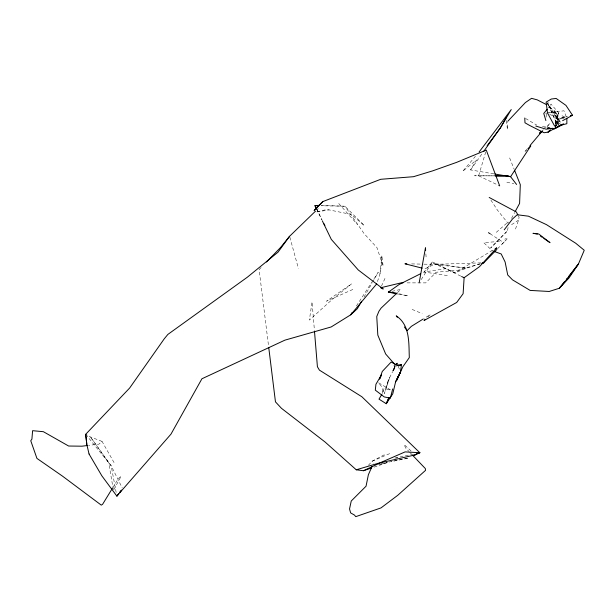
<?xml version="1.0" encoding="UTF-8"?>
<svg xmlns="http://www.w3.org/2000/svg" width="615" height="615" viewBox="0 0 615 615"><rect width="100%" height="100%" fill="white"/><g stroke="black" fill="none" stroke-linecap="round" stroke-linejoin="round"><path stroke-width="0.46" stroke-dasharray="3.08 2.31" d="M321.091 205.402L344.915 206.217L364.226 233.754L376.918 247.561L383.176 266.272L381.861 255.978L381.323 265.918L379.993 273.86L377.01 282.946M555.399 123.922L555.845 116.543L547.581 113.86M546.128 117.127L546.435 112.845L545.874 113.46M379.993 273.86L381.861 255.978M555.499 123.976L556.46 115.881L553.615 110.446L548.388 106.249M555.86 124.007L556.529 118.726L558.689 112.914L551.055 104.096L548.326 107.71M507.529 230.548L508.336 226.051M515.508 229.011L518.56 220.093L519.083 217.233L518.291 215.719M556.306 123.846L558.689 112.914L556.529 118.726L564.524 117.765M485.719 151.936L478.624 175.805L474.572 175.79L494.614 175.867M382.33 393.477L384.014 388.511L382.845 392.777L382.261 387.335L378.325 382.653L391.155 390.271L385.49 388.849L389.687 377.518L392.616 371.614M557.159 123.776L558.036 121.324L557.774 119.01L558.451 125.96M557.375 123.899C559.15 119.279 556.906 113.437 553.777 109.77L557.713 115.589L555.637 112.245L547.358 112.783M381.454 286.136L385.536 277.234M511.511 218.371L514.655 212.559M113.898 489.548L121.232 476.087L118.372 478.593L112.952 487.418M363.988 297.107L372.067 283.038M372.536 282.208L378.24 272.276L372.521 281.109M493.845 173.868L470.575 169.924L476.394 160L462.572 171.416L475.418 156.341M421.214 279.617L432.376 261.929L454.939 272.852L466.408 268.194L480.138 263.927M356.4 306.001L371.998 281.908M470.575 169.924L482.737 152.766M556.944 123.7L558.043 122.324L556.706 123.63M432.376 261.929L424.043 272.007L422.328 272.868M527.555 148.476L524.51 152.074L526.394 150.214M394.599 366.671L394.015 365.233L394.453 366.394L394.961 365.81M546.804 127.22L550.164 123.469L544.582 127.835M368.4 465.301L372.113 461.235L384.529 454.662M497.504 248.791L507.813 238.166L504.731 239.166M548.334 102.167L547.142 103.428L560.157 122.031L561.803 121.132M261.114 267.517L259.107 269.585L268.517 345.715M502.148 244.04L505.984 240.127M316.894 209.8L318.255 208.485M397.436 292.617L400.842 289.381L391.924 291.356M427.863 316.948L430.4 314.557L424.035 318.501M542.099 130.88L543.376 129.734M114.059 462.58L102.036 441.401L98.9 444.138L88.529 445.391M496.274 232.355L508.313 221.854L507.975 223.23L497.42 210.099L490.732 199.837M511.565 224.69L518.56 220.093M492.607 250.282L454.939 272.852L433.498 263.381L466.408 268.194L434.39 264.358L423.943 264.158M557.851 124.345L560.265 123.031M566.2 116.65L563.955 110.777L555.883 111.938L554.115 114.92L557.421 119.656L559.389 118.626L567.261 116.604M352.841 289.45L326.527 301.204L351.557 283.846L331.677 299.951L309.368 320.092L312.059 301.911L314.426 330.516M389.664 453.624L372.113 461.235L373.451 463.272M374.074 467.123L389.126 462.011M480.13 263.85L458.09 270.216L436.066 272.261L425.795 282.885L405.846 282.869M378.548 464.779L389.249 461.98L408.714 458.037L391.109 461.596M557.421 119.656L564.493 117.849M380.993 463.918L387.296 462.442M316.925 211.798L326.058 209.669L329.033 209.884L351.365 214.458L364.38 225.651L344.915 206.217L321.514 205.764M556.529 118.726L567.176 116.412M394.822 458.06L411.504 454.508M394.453 366.394L397.79 365.74M316.963 211.952L329.033 209.884M395.76 458.121L397.621 457.814M545.582 113.268L548.326 112.983M549.241 112.891L555.637 112.245L558.036 121.324L558.366 124.999M480.953 262.882L434.39 264.358L424.857 268.824L423.051 268.371M494.721 175.867L478.624 175.805L499.688 185.884M411.596 263.912L422.997 264.135M542.43 126.659L546.22 126.998M447.343 275.574L424.043 272.007L445.568 268.709L460.75 276.089M398.282 294.039L408.222 295.93L398.213 293.516M506.837 182.178L513.925 183.839M102.036 441.401L90.443 436.942L85.693 434.29M412.127 309.422L422.144 313.596M562.048 115.735L565.377 117.626M525.579 118.48L536.787 125.129M489.978 233.669L501.632 241.295L483.698 242.633L492.277 250.759M411.081 450.995L404.116 444.514L405.685 448.043L408.96 451.464M409.613 452.148L411.581 454.201M338.742 203.519L357.484 224.521M85.708 434.305L111.192 465.847L122.224 487.887M560.157 122.031L547.142 103.428L547.658 103.12L552.401 110.339M316.617 208.946L321.983 219.709M316.594 209.015L321.906 219.986M398.22 366.332L399.558 369.523M509.635 157.917L514.263 169.517M289.85 237.19L298.406 268.463M116.166 492.43L111.192 465.847L90.443 436.942L108.724 462.788L113.283 489.471M506.414 120.532L507.429 129.627L507.144 121.954M425.872 253.857L426.11 257.347M388.004 381.115L384.444 393.592L389.687 377.518L388.004 381.115M506.606 231.717L490.678 247.96L506.606 231.717M549.18 106.295L547.658 103.12L556.767 123.823L549.18 106.295"/><path stroke-width="0.92" d="M495.067 248.814L496.705 247.83L479.523 266.656L464.117 277.726L463.118 293.709L456.684 302.465L424.05 320.53L425.319 319.339M381.861 394.292L379.001 399.143L386.282 403.724L392.747 393.861L395.622 381.792L400.557 371.914L401.387 364.741L396.783 365.049M555.752 124.883L555.314 128.397L554.215 128.796L547.527 128.043L549.356 127.751M419.176 282.831L425.465 247.753L425.642 250.367M556.106 124.76L555.314 128.397L563.478 123.946L554.215 128.796L562.61 124.384M392.685 388.949L390.333 398.143L384.275 396.944L375.311 390.148L375.926 384.29L381.461 374.85L380.062 378.317M400.488 370.238L400.557 371.914L396.836 380.055L397.851 376.526M379.54 379.209L382.269 371.46L391.109 362.081L398.658 365.864L401.387 364.741M388.988 397.505L386.282 403.724L388.918 397.636M372.006 466.539L368.385 474.703L366.048 486.204L351.242 501.01L349.535 508.959L350.635 512.887L354.532 515.109L355.731 516.662L381.016 507.898L397.713 495.329L425.526 470.367L425.342 468.569L412.235 454.885M396.836 380.055L402.825 366.824L409.321 357.569C408.706 342.932 410.205 325.227 396.245 315.849L397.328 317.332M393.208 370.691L394.707 367.401L393.031 370.776M395.622 381.792L400.557 371.914M515.101 211.729L519.59 203.419L520.313 184.677L514.617 170.409M506.107 117.803L500.426 127.812L483.844 151.205M361.612 301.25L357.338 308.699L350.681 314.834L331.185 326.957L284.922 340.141L201.92 378.771L170.97 434.144L116.858 496.09L101.859 475.841L89.052 454.001M112.46 488.218L102.613 504.269L101.29 505.138L62.584 476.202L36.931 458.398L30.75 440.732L31.903 439.156L32.61 430.685L43.388 431.699L68.634 446.029L81.926 446.19L87.584 445.506M352.241 312.428L350.681 314.834L376.718 283.853M315.541 211.114L289.596 236.275L278.042 252.15L247.376 277.18L167.872 334.422L164.243 338.827L129.657 388.019L85.685 434.305L86.807 444.276L85.693 434.29M487.126 145.77L500.426 127.812L511.25 109.562L479.093 152.028M547.235 109.163L543.76 113.452L545.882 120.555M504.223 229.818L512.449 219.04L517.192 214.758L528.446 216.188L546.497 224.66L575.709 243.232L584.25 250.267L578.431 264.004L568.975 278.003L559.358 288.25L549.233 291.472L530.153 290.418L512.487 279.84L507.721 274.951L505.123 262.013L501.194 253.964L494.06 251.404M564.562 281.639L559.358 288.25L566.592 279.694L578.431 264.004L568.606 276.496M566.292 279.433L567.453 277.965M396.068 364.664L397.213 363.234L395.522 365.164M289.596 236.275L280.486 247.576L266.456 262.021M529.984 145.594L542.153 131.179M507.798 121.263L525.402 102.551L531.545 98.339L537.241 99.861L546.151 104.442M322.806 201.597L314.196 210.407L322.806 201.597L380.716 179.296L413.495 176.697L432.599 170.885L456.591 162.375L486.265 150.098L499.688 185.884M481.976 263.358L483.805 262.797L496.905 249.398M528.277 148.353L530.791 145.87L510.596 176.705L505.945 175.921M549.349 130.818L548.011 132.125L544.06 132.74L529.284 125.268L524.972 122.785L524.779 118.003M396.068 293.909L381.062 308.146L378.925 311.252L376.757 316.541L377.818 335.114L385.651 353.986L394.599 364.203M541.461 131.449L539.547 133.163L541.723 131.379M550.656 129.811L548.011 132.125L555.699 127.851M423.235 318.993L411.304 326.388L407.092 330.662L404.378 326.957M562.625 120.678L572.504 115.259L565.954 105.38L556.137 98.446L551.309 99.023L546.12 102.098L547.496 112.968L554.638 126.09L557.052 124.784M420.614 273.729L399.173 284.476L388.349 292.148L397.382 293.87M268.755 347.613L275.459 401.856L281.478 408.322L325.051 441.993L356.254 469.791L363.45 470.729L380.27 462.864L415.263 454.885L419.853 452.748M561.68 124.591L559.066 125.691L566.861 123.7L566.846 118.334M363.45 470.729L371.414 468.023M416.247 453.816L419.845 452.732L361.858 396.752L319.408 370.122L317.417 366.755L314.503 331.47M356.254 469.791L380.508 462.618L405.116 451.887L419.837 452.732M481.968 263.32L483.805 262.797M570.758 115.705L572.504 115.259L570.728 115.643M390.133 291.756L388.349 292.148L396.391 293.078M412.481 455.346L415.263 454.885M552.847 128.258L546.189 129.204L535.796 126.06M319.185 205.333L314.965 205.641L316.187 208.17M403.002 282.862L401.103 282.862L380.716 287.751L383.23 289.012L358.253 269.962L331.3 239.389L322.314 220.823M495.667 175.875L507.975 175.921L510.596 176.705L516.577 184.462M495.567 175.867L507.975 175.921M318.708 205.71L314.965 205.641L316.202 208.124M406.846 263.82L404.947 263.781L422.144 268.14M537.387 234.023L532.982 233.323L538.74 234L550.025 242.656L543.706 238.343M494.775 174.022L504.077 175.598M461.588 276.496L464.117 277.726M489.186 197.469L516.323 211.944L517.899 214.966M488.425 232.655L489.978 233.669M540.547 236.183L542.123 237.259M324.051 223.845L324.881 225.497M89.044 453.993L86.784 444.299M118.587 493.883L116.85 496.097L118.587 493.891M121.486 490.201L119.748 492.415L121.486 490.209"/></g></svg>
